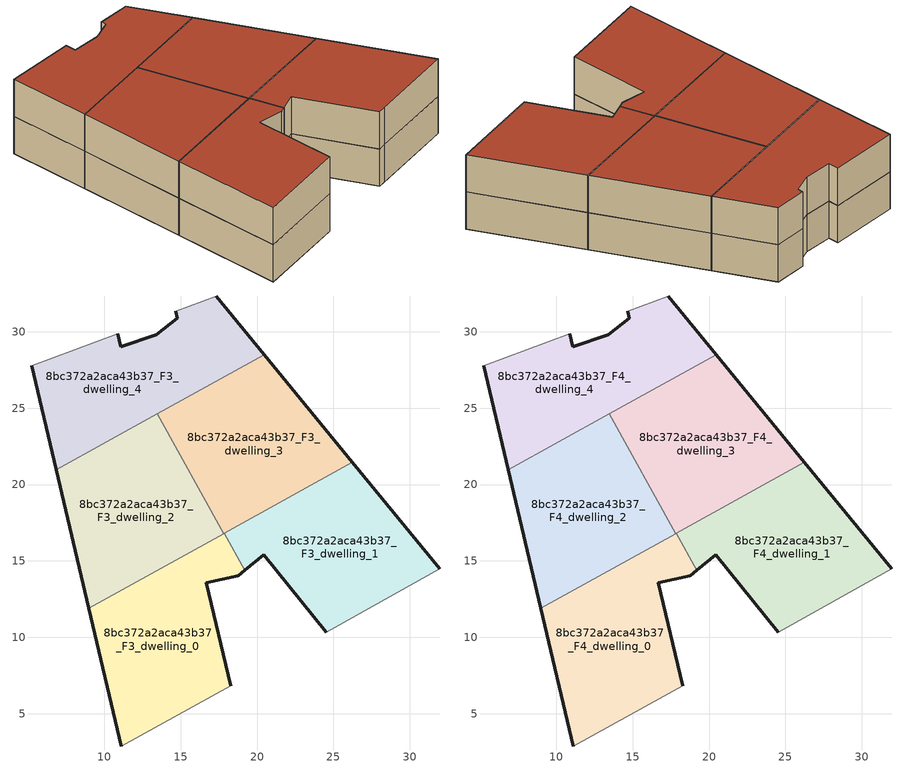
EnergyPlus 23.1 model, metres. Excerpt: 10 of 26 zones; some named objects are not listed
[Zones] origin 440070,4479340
8bc372a2aca43b37_F3_dwelling_0
 floor to 8bc372a2aca43b37_F2_dwelling_0 (EU_floor_Construction): 18.27,6.84 16.67,13.56 18.76,14.03 19.19,14.38 17.85,16.82 8.99,11.92 11.12,2.89 z9
 wall outside (EU_wall_Construction): 11.12,2.89 8.99,11.92 / 19.19,14.38 18.76,14.03 16.67,13.56 18.27,6.84 z9:12
 wall adiabatic (EU_wall_Construction): 18.27,6.84 11.12,2.89 z9:12
 wall to 8bc372a2aca43b37_F3_dwelling_1 (EU_wall_Construction): 17.85,16.82 19.19,14.38 z9:12
 wall to 8bc372a2aca43b37_F3_dwelling_2 (EU_wall_Construction): 8.99,11.92 17.81,16.79 z9:12
 wall to 8bc372a2aca43b37_F3_dwelling_3 (EU_wall_Construction): 17.81,16.79 17.85,16.82 z9:12
8bc372a2aca43b37_F3_dwelling_1
 floor to 8bc372a2aca43b37_F2_dwelling_1 (EU_floor_Construction): 31.96,14.48 26.24,21.46 17.85,16.82 19.19,14.38 20.44,15.4 24.54,10.33 25.12,10.66 z9
 wall outside (EU_wall_Construction): 26.24,21.46 31.96,14.48 / 24.54,10.33 20.44,15.4 19.19,14.38 z9:12
 wall adiabatic (EU_wall_Construction): 31.96,14.48 25.12,10.66 24.54,10.33 z9:12
 wall to 8bc372a2aca43b37_F3_dwelling_3 (EU_wall_Construction): 17.85,16.82 26.24,21.46 z9:12
8bc372a2aca43b37_F3_dwelling_2
 floor to 8bc372a2aca43b37_F2_dwelling_2 (EU_floor_Construction): 17.81,16.79 13.47,24.64 6.86,20.98 8.99,11.92 z9
 wall outside (EU_wall_Construction): 8.99,11.92 6.86,20.98 z9:12
 wall to 8bc372a2aca43b37_F3_dwelling_3 (EU_wall_Construction): 13.47,24.64 17.81,16.79 z9:12
 wall to 8bc372a2aca43b37_F3_dwelling_4 (EU_wall_Construction): 6.86,20.98 13.47,24.64 z9:12
8bc372a2aca43b37_F3_dwelling_3
 floor to 8bc372a2aca43b37_F2_dwelling_3 (EU_floor_Construction): 26.24,21.46 20.47,28.5 13.47,24.64 17.81,16.79 z9
 wall outside (EU_wall_Construction): 20.47,28.5 26.24,21.46 z9:12
 wall to 8bc372a2aca43b37_F3_dwelling_4 (EU_wall_Construction): 13.47,24.64 20.47,28.5 z9:12
8bc372a2aca43b37_F3_dwelling_4
 floor to 8bc372a2aca43b37_F2_dwelling_4 (EU_floor_Construction): 20.47,28.5 17.33,32.34 14.7,31.35 14.78,30.89 13.42,29.79 11.08,29 10.89,29.88 5.26,27.77 6.86,20.98 z9
 wall outside (EU_wall_Construction): 17.33,32.34 20.47,28.5 / 6.86,20.98 5.26,27.77 / 10.89,29.88 11.08,29 13.42,29.79 14.78,30.89 14.7,31.35 z9:12
 wall adiabatic (EU_wall_Construction): 14.7,31.35 17.33,32.34 / 5.26,27.77 10.89,29.88 z9:12
8bc372a2aca43b37_F4_dwelling_0
 floor to 8bc372a2aca43b37_F3_dwelling_0 (EU_floor_Construction): 18.27,6.84 16.67,13.56 18.76,14.03 19.19,14.38 17.85,16.82 8.99,11.92 11.12,2.89 z12
 wall outside (EU_wall_Construction): 11.12,2.89 8.99,11.92 / 19.19,14.38 18.76,14.03 16.67,13.56 18.27,6.84 z12:15
 wall adiabatic (EU_wall_Construction): 18.27,6.84 11.12,2.89 z12:15
 wall to 8bc372a2aca43b37_F4_dwelling_1 (EU_wall_Construction): 17.85,16.82 19.19,14.38 z12:15
 wall to 8bc372a2aca43b37_F4_dwelling_2 (EU_wall_Construction): 8.99,11.92 17.81,16.79 z12:15
 wall to 8bc372a2aca43b37_F4_dwelling_3 (EU_wall_Construction): 17.81,16.79 17.85,16.82 z12:15
 roof outside (EU_roof_Construction): 17.85,16.82 19.19,14.38 18.76,14.03 16.67,13.56 18.27,6.84 11.12,2.89 8.99,11.92 z15
8bc372a2aca43b37_F4_dwelling_1
 floor to 8bc372a2aca43b37_F3_dwelling_1 (EU_floor_Construction): 31.96,14.48 26.24,21.46 17.85,16.82 19.19,14.38 20.44,15.4 24.54,10.33 25.12,10.66 z12
 wall outside (EU_wall_Construction): 26.24,21.46 31.96,14.48 / 24.54,10.33 20.44,15.4 19.19,14.38 z12:15
 wall adiabatic (EU_wall_Construction): 31.96,14.48 25.12,10.66 24.54,10.33 z12:15
 wall to 8bc372a2aca43b37_F4_dwelling_3 (EU_wall_Construction): 17.85,16.82 26.24,21.46 z12:15
 roof outside (EU_roof_Construction): 26.24,21.46 31.96,14.48 25.12,10.66 24.54,10.33 20.44,15.4 19.19,14.38 17.85,16.82 z15
8bc372a2aca43b37_F4_dwelling_2
 floor to 8bc372a2aca43b37_F3_dwelling_2 (EU_floor_Construction): 17.81,16.79 13.47,24.64 6.86,20.98 8.99,11.92 z12
 wall outside (EU_wall_Construction): 8.99,11.92 6.86,20.98 z12:15
 wall to 8bc372a2aca43b37_F4_dwelling_3 (EU_wall_Construction): 13.47,24.64 17.81,16.79 z12:15
 wall to 8bc372a2aca43b37_F4_dwelling_4 (EU_wall_Construction): 6.86,20.98 13.47,24.64 z12:15
 roof outside (EU_roof_Construction): 13.47,24.64 17.81,16.79 8.99,11.92 6.86,20.98 z15
8bc372a2aca43b37_F4_dwelling_3
 floor to 8bc372a2aca43b37_F3_dwelling_3 (EU_floor_Construction): 26.24,21.46 20.47,28.5 13.47,24.64 17.81,16.79 z12
 wall outside (EU_wall_Construction): 20.47,28.5 26.24,21.46 z12:15
 wall to 8bc372a2aca43b37_F4_dwelling_4 (EU_wall_Construction): 13.47,24.64 20.47,28.5 z12:15
 roof outside (EU_roof_Construction): 20.47,28.5 26.24,21.46 17.81,16.79 13.47,24.64 z15
8bc372a2aca43b37_F4_dwelling_4
 floor to 8bc372a2aca43b37_F3_dwelling_4 (EU_floor_Construction): 20.47,28.5 17.33,32.34 14.7,31.35 14.78,30.89 13.42,29.79 11.08,29 10.89,29.88 5.26,27.77 6.86,20.98 z12
 wall outside (EU_wall_Construction): 17.33,32.34 20.47,28.5 / 6.86,20.98 5.26,27.77 / 10.89,29.88 11.08,29 13.42,29.79 14.78,30.89 14.7,31.35 z12:15
 wall adiabatic (EU_wall_Construction): 14.7,31.35 17.33,32.34 / 5.26,27.77 10.89,29.88 z12:15
 roof outside (EU_roof_Construction): 17.33,32.34 20.47,28.5 6.86,20.98 5.26,27.77 10.89,29.88 11.08,29 13.42,29.79 14.78,30.89 14.7,31.35 z15
[Building]
EU S2 Campaign: North Axis=0; Terrain=City; Solar Distribution=FullExterior
[Site:Location]
Madrid: Latitude=40.5; Longitude=-3.5; Time Zone=1; Elevation=609
[SizingPeriod:WeatherFileDays]
AnnualSizingPeriod: Begin Month=1; Begin Day of Month=1; End Month=12; End Day of Month=31; Day of Week for Start Day=Monday; Use Weather File Daylight Saving Period=No; Use Weather File Rain and Snow Indicators=No
[MATERIAL]
EU_InternalMass_Material: Roughness=MediumRough; Thickness=0.1; Conductivity=1; Density=1800; Specific Heat=900; Thermal Absorptance=0.9; Solar Absorptance=0.7; Visible Absorptance=0.7
[MATERIAL:NOMASS] Roughness=MediumRough; Thermal Absorptance=0.9; Solar Absorptance=0.7; Visible Absorptance=0.7
Name | Thermal Resistance
EU_wall_NoMass | 1.60022
EU_roof_NoMass | 1.57597
EU_floor_NoMass | 0.470652
[CONSTRUCTION]
EU_wall_Construction: EU_wall_NoMass
EU_roof_Construction: EU_roof_NoMass
EU_floor_Construction: EU_floor_NoMass
EU_InternalMass_Construction: EU_InternalMass_Material
[ZONE] Type=1; Multiplier=1; Ceiling Height=autocalculate; Floor Area=autocalculate; Part of Total Floor Area=Yes
Name | Volume
8bc372a2aca43b37_F3_dwelling_0; 8bc372a2aca43b37_F4_dwelling_0 | 237.02
8bc372a2aca43b37_F3_dwelling_1; 8bc372a2aca43b37_F4_dwelling_1 | 237.023
8bc372a2aca43b37_F3_dwelling_2; 8bc372a2aca43b37_F4_dwelling_2 | 237.002
8bc372a2aca43b37_F3_dwelling_3; 8bc372a2aca43b37_F4_dwelling_3 | 236.98
8bc372a2aca43b37_F3_dwelling_4; 8bc372a2aca43b37_F4_dwelling_4 | 237.026
[INTERNALMASS] Construction=EU_InternalMass_Construction
Name | Zone or ZoneList | Surface Area
8bc372a2aca43b37_F3_dwelling_0_EU_InternalMass | 8bc372a2aca43b37_F3_dwelling_0 | 79.0045
8bc372a2aca43b37_F3_dwelling_1_EU_InternalMass | 8bc372a2aca43b37_F3_dwelling_1 | 79.0074
8bc372a2aca43b37_F3_dwelling_2_EU_InternalMass | 8bc372a2aca43b37_F3_dwelling_2 | 78.9991
8bc372a2aca43b37_F3_dwelling_3_EU_InternalMass | 8bc372a2aca43b37_F3_dwelling_3 | 78.995
8bc372a2aca43b37_F3_dwelling_4_EU_InternalMass | 8bc372a2aca43b37_F3_dwelling_4 | 79.0085
8bc372a2aca43b37_F4_dwelling_0_EU_InternalMass | 8bc372a2aca43b37_F4_dwelling_0 | 79.0045
8bc372a2aca43b37_F4_dwelling_1_EU_InternalMass | 8bc372a2aca43b37_F4_dwelling_1 | 79.0074
8bc372a2aca43b37_F4_dwelling_2_EU_InternalMass | 8bc372a2aca43b37_F4_dwelling_2 | 78.9991
8bc372a2aca43b37_F4_dwelling_3_EU_InternalMass | 8bc372a2aca43b37_F4_dwelling_3 | 78.995
8bc372a2aca43b37_F4_dwelling_4_EU_InternalMass | 8bc372a2aca43b37_F4_dwelling_4 | 79.0085
[OTHEREQUIPMENT] Fuel Type=Electricity; Design Level Calculation Method=Watts/Area; Power per Zone Floor Area=1; Fraction Latent=0; Fraction Radiant=0; Fraction Lost=0; Carbon Dioxide Generation Rate=0; EndUse Subcategory=EU_Step8_InternalGains
Name | Zone or ZoneList or Space or SpaceList | Schedule
EU_Step8_InternalGain_8bc372a2aca43b37_F3_dwelling_0_f000 | 8bc372a2aca43b37_F3_dwelling_0 | EU_Step8_GainSchedule_8bc372a2aca43b37_F3_dwelling_0_f000
EU_Step8_InternalGain_8bc372a2aca43b37_F3_dwelling_1_f000 | 8bc372a2aca43b37_F3_dwelling_1 | EU_Step8_GainSchedule_8bc372a2aca43b37_F3_dwelling_1_f000
EU_Step8_InternalGain_8bc372a2aca43b37_F3_dwelling_2_f000 | 8bc372a2aca43b37_F3_dwelling_2 | EU_Step8_GainSchedule_8bc372a2aca43b37_F3_dwelling_2_f000
EU_Step8_InternalGain_8bc372a2aca43b37_F3_dwelling_3_f000 | 8bc372a2aca43b37_F3_dwelling_3 | EU_Step8_GainSchedule_8bc372a2aca43b37_F3_dwelling_3_f000
EU_Step8_InternalGain_8bc372a2aca43b37_F3_dwelling_4_f000 | 8bc372a2aca43b37_F3_dwelling_4 | EU_Step8_GainSchedule_8bc372a2aca43b37_F3_dwelling_4_f000
EU_Step8_InternalGain_8bc372a2aca43b37_F4_dwelling_0_f000 | 8bc372a2aca43b37_F4_dwelling_0 | EU_Step8_GainSchedule_8bc372a2aca43b37_F4_dwelling_0_f000
EU_Step8_InternalGain_8bc372a2aca43b37_F4_dwelling_1_f000 | 8bc372a2aca43b37_F4_dwelling_1 | EU_Step8_GainSchedule_8bc372a2aca43b37_F4_dwelling_1_f000
EU_Step8_InternalGain_8bc372a2aca43b37_F4_dwelling_2_f000 | 8bc372a2aca43b37_F4_dwelling_2 | EU_Step8_GainSchedule_8bc372a2aca43b37_F4_dwelling_2_f000
EU_Step8_InternalGain_8bc372a2aca43b37_F4_dwelling_3_f000 | 8bc372a2aca43b37_F4_dwelling_3 | EU_Step8_GainSchedule_8bc372a2aca43b37_F4_dwelling_3_f000
EU_Step8_InternalGain_8bc372a2aca43b37_F4_dwelling_4_f000 | 8bc372a2aca43b37_F4_dwelling_4 | EU_Step8_GainSchedule_8bc372a2aca43b37_F4_dwelling_4_f000
[ZONEVENTILATION:DESIGNFLOWRATE] Schedule=EU_AlwaysOn; Design Flow Rate Calculation Method=AirChanges/Hour; Air Changes per Hour=0.480704; Ventilation Type=Natural; Fan Pressure Rise=0; Fan Total Efficiency=1; Constant Term Coefficient=1; Temperature Term Coefficient=0; Velocity Term Coefficient=0; Velocity Squared Term Coefficient=0; Minimum Indoor Temperature=-100; Maximum Indoor Temperature=100; Delta Temperature=-100; Minimum Outdoor Temperature=-100; Maximum Outdoor Temperature=100; Maximum Wind Speed=40
Name | Zone or ZoneList or Space or SpaceList
EU_ConstantAir_8bc372a2aca43b37_F3_dwelling_0 | 8bc372a2aca43b37_F3_dwelling_0
EU_ConstantAir_8bc372a2aca43b37_F3_dwelling_1 | 8bc372a2aca43b37_F3_dwelling_1
EU_ConstantAir_8bc372a2aca43b37_F3_dwelling_2 | 8bc372a2aca43b37_F3_dwelling_2
EU_ConstantAir_8bc372a2aca43b37_F3_dwelling_3 | 8bc372a2aca43b37_F3_dwelling_3
EU_ConstantAir_8bc372a2aca43b37_F3_dwelling_4 | 8bc372a2aca43b37_F3_dwelling_4
EU_ConstantAir_8bc372a2aca43b37_F4_dwelling_0 | 8bc372a2aca43b37_F4_dwelling_0
EU_ConstantAir_8bc372a2aca43b37_F4_dwelling_1 | 8bc372a2aca43b37_F4_dwelling_1
EU_ConstantAir_8bc372a2aca43b37_F4_dwelling_2 | 8bc372a2aca43b37_F4_dwelling_2
EU_ConstantAir_8bc372a2aca43b37_F4_dwelling_3 | 8bc372a2aca43b37_F4_dwelling_3
EU_ConstantAir_8bc372a2aca43b37_F4_dwelling_4 | 8bc372a2aca43b37_F4_dwelling_4
[HVACTEMPLATE:ZONE:IDEALLOADSAIRSYSTEM] System Availability Schedule=EU_AlwaysOn; Maximum Heating Supply Air Temperature=50; Minimum Cooling Supply Air Temperature=13; Maximum Heating Supply Air Humidity Ratio=0.0156; Minimum Cooling Supply Air Humidity Ratio=0.0077; Heating Limit=NoLimit; Cooling Limit=NoLimit; Heating Availability Schedule=EU_AlwaysOn; Cooling Availability Schedule=EU_CoolingOff; Dehumidification Control Type=ConstantSensibleHeatRatio; Cooling Sensible Heat Ratio=0.7; Dehumidification Setpoint=60; Humidification Control Type=None; Humidification Setpoint=30; Outdoor Air Method=None; Outdoor Air Flow Rate per Person=0.00944; Outdoor Air Flow Rate per Zone Floor Area=0; Outdoor Air Flow Rate per Zone=0; Demand Controlled Ventilation Type=None; Outdoor Air Economizer Type=NoEconomizer; Heat Recovery Type=None; Sensible Heat Recovery Effectiveness=0.7; Latent Heat Recovery Effectiveness=0.65
Name | Template Thermostat
8bc372a2aca43b37_F3_dwelling_0 | EU_HeatOnly_8bc372a2aca43b37_F3_dwelling_0
8bc372a2aca43b37_F3_dwelling_1 | EU_HeatOnly_8bc372a2aca43b37_F3_dwelling_1
8bc372a2aca43b37_F3_dwelling_2 | EU_HeatOnly_8bc372a2aca43b37_F3_dwelling_2
8bc372a2aca43b37_F3_dwelling_3 | EU_HeatOnly_8bc372a2aca43b37_F3_dwelling_3
8bc372a2aca43b37_F3_dwelling_4 | EU_HeatOnly_8bc372a2aca43b37_F3_dwelling_4
8bc372a2aca43b37_F4_dwelling_0 | EU_HeatOnly_8bc372a2aca43b37_F4_dwelling_0
8bc372a2aca43b37_F4_dwelling_1 | EU_HeatOnly_8bc372a2aca43b37_F4_dwelling_1
8bc372a2aca43b37_F4_dwelling_2 | EU_HeatOnly_8bc372a2aca43b37_F4_dwelling_2
8bc372a2aca43b37_F4_dwelling_3 | EU_HeatOnly_8bc372a2aca43b37_F4_dwelling_3
8bc372a2aca43b37_F4_dwelling_4 | EU_HeatOnly_8bc372a2aca43b37_F4_dwelling_4
[SIZING:ZONE] Zone Cooling Design Supply Air Temperature Input Method=SupplyAirTemperature; Zone Cooling Design Supply Air Temperature=13; Zone Heating Design Supply Air Temperature Input Method=SupplyAirTemperature; Zone Heating Design Supply Air Temperature=50; Zone Cooling Design Supply Air Humidity Ratio=0.008; Zone Heating Design Supply Air Humidity Ratio=0.008; Cooling Design Air Flow Method=DesignDay; Cooling Design Air Flow Rate=0; Cooling Minimum Air Flow per Zone Floor Area=0.000762; Cooling Minimum Air Flow=0; Cooling Minimum Air Flow Fraction=0.2; Heating Design Air Flow Method=DesignDay; Heating Design Air Flow Rate=0; Heating Maximum Air Flow per Zone Floor Area=0.002032; Heating Maximum Air Flow=0.141576; Heating Maximum Air Flow Fraction=0.3; Account for Dedicated Outdoor Air System=No; Dedicated Outdoor Air System Control Strategy=NeutralSupplyAir; Dedicated Outdoor Air Low Setpoint Temperature for Design=autosize; Dedicated Outdoor Air High Setpoint Temperature for Design=autosize; Zone Load Sizing Method=Sensible Load Only No Latent Load; Zone Latent Cooling Design Supply Air Humidity Ratio Input Method=HumidityRatioDifference; Zone Cooling Design Supply Air Humidity Ratio Difference=0.005; Zone Latent Heating Design Supply Air Humidity Ratio Input Method=HumidityRatioDifference; Zone Humidification Design Supply Air Humidity Ratio Difference=0.005
8bc372a2aca43b37_F3_dwelling_0; 8bc372a2aca43b37_F3_dwelling_1; 8bc372a2aca43b37_F3_dwelling_2; 8bc372a2aca43b37_F3_dwelling_3; 8bc372a2aca43b37_F3_dwelling_4; 8bc372a2aca43b37_F4_dwelling_0; 8bc372a2aca43b37_F4_dwelling_1; 8bc372a2aca43b37_F4_dwelling_2; 8bc372a2aca43b37_F4_dwelling_3; 8bc372a2aca43b37_F4_dwelling_4
[SCHEDULE:CONSTANT]
Name | Hourly Value
EU_AlwaysOn | 1
EU_CoolingOff | 0
[SCHEDULE:FILE] Column Number=1; Rows to Skip at Top=0; Number of Hours of Data=8760; Column Separator=Comma; Interpolate to Timestep=No; Minutes per Item=60; Adjust Schedule for Daylight Savings=Yes
Name | File
EU_Step8_GainSchedule_8bc372a2aca43b37_F3_dwelling_0_f000 | ../../schedules/8bc372a2aca43b37/8bc372a2aca43b37_F3_dwelling_0_f000_gain.csv
EU_Step8_GainSchedule_8bc372a2aca43b37_F3_dwelling_1_f000 | ../../schedules/8bc372a2aca43b37/8bc372a2aca43b37_F3_dwelling_1_f000_gain.csv
EU_Step8_GainSchedule_8bc372a2aca43b37_F3_dwelling_2_f000 | ../../schedules/8bc372a2aca43b37/8bc372a2aca43b37_F3_dwelling_2_f000_gain.csv
EU_Step8_GainSchedule_8bc372a2aca43b37_F3_dwelling_3_f000 | ../../schedules/8bc372a2aca43b37/8bc372a2aca43b37_F3_dwelling_3_f000_gain.csv
EU_Step8_GainSchedule_8bc372a2aca43b37_F3_dwelling_4_f000 | ../../schedules/8bc372a2aca43b37/8bc372a2aca43b37_F3_dwelling_4_f000_gain.csv
EU_Step8_GainSchedule_8bc372a2aca43b37_F4_dwelling_0_f000 | ../../schedules/8bc372a2aca43b37/8bc372a2aca43b37_F4_dwelling_0_f000_gain.csv
EU_Step8_GainSchedule_8bc372a2aca43b37_F4_dwelling_1_f000 | ../../schedules/8bc372a2aca43b37/8bc372a2aca43b37_F4_dwelling_1_f000_gain.csv
EU_Step8_GainSchedule_8bc372a2aca43b37_F4_dwelling_2_f000 | ../../schedules/8bc372a2aca43b37/8bc372a2aca43b37_F4_dwelling_2_f000_gain.csv
EU_Step8_GainSchedule_8bc372a2aca43b37_F4_dwelling_3_f000 | ../../schedules/8bc372a2aca43b37/8bc372a2aca43b37_F4_dwelling_3_f000_gain.csv
EU_Step8_GainSchedule_8bc372a2aca43b37_F4_dwelling_4_f000 | ../../schedules/8bc372a2aca43b37/8bc372a2aca43b37_F4_dwelling_4_f000_gain.csv
